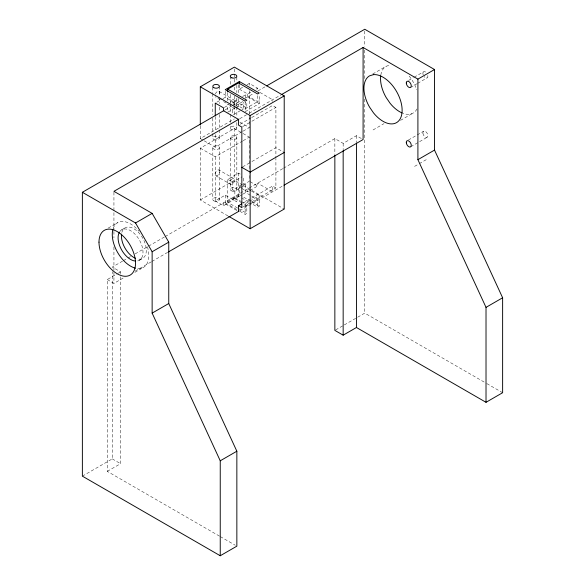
<?xml version="1.0" encoding="UTF-8"?>
<svg xmlns="http://www.w3.org/2000/svg" width="585" height="585" viewBox="0 0 585 585"><rect width="100%" height="100%" fill="white"/><g stroke="black" fill="none" stroke-linecap="round" stroke-linejoin="round"><path stroke-width="0.44" stroke-dasharray="2.92 2.19" d="M219.477 536.123L107.289 471.356L107.289 279.55L117.453 273.685M82.375 476.153L112.276 458.889L112.276 271.652M107.289 471.356L120.576 463.686L120.583 274.621M120.583 273.707L120.583 271.879L112.276 267.089L122.536 261.159M216.794 102.207L222.161 99.114M222.929 98.668L225.225 97.337L236.852 104.05M239.36 84.92L239.36 89.183L243.192 86.968M247.024 84.759L249.32 83.428L257.627 88.225L257.627 90.382M234.863 106.953L234.863 100.986L238.724 98.755M242.578 96.525L245.671 94.741L257.627 101.651L257.627 94.829M224.333 107.443L228.932 104.788M231.996 103.018L233.532 102.134L233.532 104.291M239.36 89.183L247.66 93.98L251.499 91.765M256.098 89.11L257.627 88.225M225.101 109.878L231.996 105.9M232.662 105.512L241.364 100.488M245.32 98.207L254.022 93.183M257.97 90.902L265.093 86.792M235.792 105.629L243.506 101.168M234.665 108.196L227.719 112.203L227.719 104.24M235.441 107.75L238.526 105.965L243.506 108.839L243.506 102.024M236.406 107.764L245.671 102.419M233.473 114.638L241.195 110.177M241.963 109.731L243.506 108.839M245.159 108.847L259.287 100.693M245.159 111.728L259.287 103.567L259.287 94.726M200.311 125.855L200.311 138.579L234.373 118.909M239.704 118.711L248.406 113.687M249.195 113.234L280.837 94.967M240.062 124.254L250.899 118.002M251.674 117.556L272.581 105.483L275.901 107.406L275.901 157.526M227.996 215.938L200.311 199.953L200.311 148.166L234.373 128.503L242.241 133.044M242.614 126.623L251.126 121.702M251.901 121.256L275.901 107.406M204.245 140.846L215.258 147.208L242.358 131.566M243.133 131.12L249.32 127.545L249.32 115.837M200.311 148.166L215.258 156.802L242.358 141.153M243.133 140.707L249.32 137.131L249.32 169.548M372.682 74.039L386.129 66.273L390.085 65.052M108.247 228.062L117.629 222.651M121.738 229.766L125.058 227.85M242.614 166.9L251.126 161.987M251.901 161.54L275.901 147.683L284.208 152.48M237.649 208.084L227.719 202.352L227.719 179.339L238.526 173.094L242.088 175.149M200.311 199.953L234.373 180.29L242.285 184.853M408.593 80.43L413.339 77.688M414.129 77.235L423.62 71.75A3.525 2.033 60 0 1 426.633 73.03M227.719 179.339L232.698 182.213L241.963 176.867M232.698 182.213L232.698 189.884L241.963 184.538M410.538 87.443L416.864 83.794M417.653 83.333L427.145 77.856M215.258 156.802L215.258 200.911L225.225 195.163L236.852 201.876L236.852 198.995M225.225 195.163L225.225 202.834L239.36 194.673L239.36 187.003L249.32 181.248L249.32 173.145M232.698 189.884L234.863 191.134L240.267 188.012M241.035 187.566L245.671 184.889L245.671 192.567L250.899 195.587M123.325 260.705L127.274 258.424M128.064 257.97L130.426 256.603M135.164 253.868L147.793 246.577M148.583 246.124L164.37 237.013M165.16 236.552L282.76 168.655M283.549 168.202L334.854 138.579L343.161 143.376L356.448 135.698L363.095 139.537M227.719 202.352L238.526 196.114L240.815 197.438M234.863 191.134L234.863 198.805L241.81 194.79M242.578 194.344L245.671 192.567M215.258 200.911L223.565 205.708L233.532 199.953L233.532 197.079L240.632 201.174M241.62 188.311L247.66 191.8L249.195 190.915M249.963 190.469L257.627 186.045L257.627 183.163L272.581 191.8L272.581 186.045L275.901 187.96L275.901 158.425M139.354 260.288L142.674 258.365M118.236 273.232L120.583 271.879M243.163 203.024L250.899 198.556M251.674 198.11L272.581 186.045M241.386 201.613L245.159 203.792L249.086 201.525M249.868 201.072L259.287 195.631L259.287 206.183L257.627 207.141L249.985 202.732M373.062 129.95L384.009 123.632M242.614 207.178L251.126 202.264M251.901 201.818L275.901 187.96M245.159 206.666L249.137 204.37M249.912 203.924L259.287 198.512M107.289 279.55L113.936 283.389L125.007 276.998M135.289 271.06L151.113 261.926M151.903 261.466L167.72 252.332M239.704 210.775L283.206 185.664M134.864 272.369L143.464 267.404M400.491 120.371L413.149 113.066M239.791 211.243L245.159 214.337L246.819 213.379L246.819 205.708L243.082 203.551M408.388 140.042L423.416 131.362M410.743 146.747L427.357 137.161M414.589 166.389L418.494 164.136M419.277 163.683L427.876 158.718M335.644 329.925L343.512 325.384M344.302 324.931L356.887 317.662M357.676 317.209L364.755 313.121L486.084 383.168M259.989 92.459L272.581 99.728L272.581 101.373M259.287 103.567L247.66 96.854L247.66 93.98M215.331 94.039A3.291 1.901 -60 0 1 218.987 91.37L233.934 100.006A3.291 1.901 -60 0 1 233.452 104.503M234.863 100.986L246.819 107.889L246.819 101.922M220.421 99.794L215.697 97.066A3.291 1.901 -60 0 1 215.331 96.722M223.565 101.607L230.651 105.702M234.863 108.656L232.698 107.406L232.698 114.229M239.879 122.09L249.32 127.545M243.031 133.497L249.32 137.131M200.311 138.579L203.456 140.393M250.08 181.686L257.627 186.045M245.671 184.889L243.506 183.646L243.506 175.975M218.987 170.008A3.291 1.901 -60 0 1 217.942 175.105A3.291 1.901 -60 0 1 215.097 173.46A3.291 1.901 -60 0 1 218.987 170.008L233.934 178.644A3.291 1.901 -60 0 1 232.896 183.734A3.291 1.901 -60 0 1 230.044 182.096A3.291 1.901 -60 0 1 233.934 178.644M243.075 185.313L250.987 189.876M251.777 190.337L284.208 209.057M250.76 190.71L247.66 188.918L247.66 191.8M251.535 191.156L259.287 195.631M239.36 187.003L240.866 187.873M251.645 196.019L257.627 199.47L257.627 207.141M215.697 175.705L230.651 184.341M239.36 194.673L250.855 201.313M251.623 201.759L259.287 206.183M241.583 197.876L249.225 202.286M234.863 198.805L242.336 203.119M238.417 208.531L246.819 213.379M225.225 202.834L239.024 210.797M236.94 210.556L223.565 202.834L223.565 205.708M486.866 383.621L502.625 392.718M112.276 458.889L120.576 463.686M220.267 536.584L235.272 545.249M364.755 31.063L364.755 46.478M364.755 50.105L364.755 79.129M364.755 99.084L364.755 313.121M356.448 135.698L356.448 142.096M343.161 143.376L343.161 149.767M334.854 138.579L334.854 154.104M249.32 83.428L249.32 85.227M249.32 90.631L249.32 114.938M245.671 94.741L245.671 98.156M245.159 102.031L245.159 111.004M245.159 203.792L245.159 214.337M238.526 84.715L238.526 94.456M238.526 98.88L238.526 105.965M238.526 173.094L238.526 196.114M236.83 77.147L236.83 81.688M236.83 85.322L236.83 92.591M236.83 98.039L236.83 106.214M236.83 107.128L236.83 117.117M236.83 122.572L236.83 128.02A3.291 1.901 0 0 1 231.901 129.665A3.291 1.901 0 0 1 231.901 126.375A3.291 1.901 0 0 1 236.83 128.02M236.83 137.614A3.291 1.901 0 0 1 231.901 139.259A3.291 1.901 0 0 1 231.901 135.969A3.291 1.901 0 0 1 236.83 137.614L236.83 189.401M234.373 68.942L234.373 82.573M234.373 87.114L234.373 91.655M234.373 96.196L234.373 115.274M234.373 128.503L234.373 180.29M230.256 76.233L230.256 85.322M230.256 94.404L230.256 102.58M230.256 103.494L230.256 113.483M230.256 114.397L230.256 122.572M230.256 126.206L230.256 128.02M230.256 137.614L230.256 189.401M227.719 92.73L227.719 100.693M225.225 91.37L225.225 97.337M219.382 86.309L219.382 96.306M219.382 97.212L219.382 103.574M219.382 107.209L219.382 110.843M219.382 114.477L219.382 129.014M219.382 129.921L219.382 138.097M219.382 147.691A3.291 1.901 0 0 1 214.446 149.336A3.291 1.901 0 0 1 214.446 146.045A3.291 1.901 0 0 1 219.382 147.691L219.382 199.478M215.258 116.598L215.258 131.003M215.258 134.601L215.258 147.208M212.801 87.216L212.801 92.671M212.801 93.578L212.801 114.477M212.801 118.112L212.801 132.649M212.801 133.555L212.801 138.097M212.801 147.691L212.801 199.478M113.936 192.231L113.936 230.519M113.936 231.433L113.936 237.81M113.936 246.928L113.936 271.535M113.936 272.449L113.936 283.389M218.987 91.37A3.291 1.901 -60 0 1 218.505 95.874M230.278 102.668A3.291 1.901 -60 0 1 233.934 100.006M427.796 75.45A3.525 2.033 60 0 1 426.904 77.959A3.525 2.033 60 0 1 424.14 76.576M423.226 74.997A3.525 2.033 60 0 1 423.62 71.75M416.951 108.985A27.012 15.598 60 0 1 402.963 113.307M380.828 74.975A27.012 15.598 60 0 1 386.129 66.273M409.193 76.079A27.012 15.598 60 0 1 416.769 89.797M147.427 246.702A25.842 14.917 60 0 1 135.274 268.135M113.168 228.479A25.842 14.917 60 0 1 139.164 231.397M119.757 231.609A17.616 10.172 60 0 1 139.354 239.945A17.616 10.172 60 0 1 136.773 261.086M121.834 232.435A17.616 10.172 60 0 1 142.674 238.022A17.616 10.172 60 0 1 137.095 258.87M213.766 139.442A3.291 1.901 0 0 0 219.265 138.587A3.291 1.901 0 0 0 215.243 136.261A3.291 1.901 0 0 0 213.766 139.442M213.766 200.816A3.291 1.901 0 0 0 219.265 199.968A3.291 1.901 0 0 0 215.243 197.642A3.291 1.901 0 0 0 213.766 200.816M231.214 190.739A3.291 1.901 0 0 0 236.72 189.891A3.291 1.901 0 0 0 232.691 187.566A3.291 1.901 0 0 0 231.214 190.739M422.911 133.197A3.525 2.033 60 0 0 426.896 137.424A3.525 2.033 60 0 0 426.348 132.166A3.525 2.033 60 0 0 422.911 133.197"/><path stroke-width="0.88" d="M223.96 110.536L82.375 192.282L82.375 476.153L220.245 555.75L236.852 546.163L236.852 451.218L168.751 303.527L168.751 242.153L152.137 213.379L113.936 191.324L238.914 119.172M220.245 555.75L220.245 460.804L152.137 313.121L152.137 251.74L135.53 222.973L82.375 192.282M200.311 124.949L200.311 86.792L234.373 67.121L284.208 95.896L284.208 209.057L250.146 228.728L228.786 216.392M227.719 89.191L238.526 82.946L257.627 93.98L259.287 93.015L239.36 81.512L225.225 89.666L245.159 101.176L246.819 100.218L227.719 89.191L227.719 91.845M266.672 85.878L364.755 29.25L434.523 69.527L434.523 150.089L502.625 297.772L502.625 392.718L486.018 402.312L356.448 327.505L343.161 335.176L334.854 330.386L334.854 155.018M281.626 94.507L363.095 47.473L417.909 79.121L434.523 69.527M200.311 86.792L250.146 115.559L284.208 95.896M135.53 222.973L152.137 213.379M284.208 152.48L250.146 172.144L241.839 167.347M152.137 251.74L168.751 242.153M238.512 211.463L238.512 205.708L241.612 203.924M168.517 251.879L238.914 211.236M283.996 185.204L363.095 139.537L363.095 47.473M152.137 313.121L168.751 303.527M486.018 402.312L486.018 307.366L417.909 159.676L434.523 150.089M220.245 460.804L236.852 451.218M486.018 307.366L502.625 297.772M238.512 205.708L241.839 207.624L241.839 127.069L238.512 125.153L238.512 119.398L223.565 110.762L223.565 107.889L215.258 103.092L215.258 115.698M417.909 79.121L417.909 159.676M356.448 143.011L356.448 327.505M343.161 150.681L343.161 335.176M250.146 115.559L250.146 228.728M239.36 81.512L239.36 84.064M402.129 112.978A27.012 15.598 60 0 1 390.085 103.26L386.129 97.468A27.012 15.598 60 0 1 380.703 75.853M135.274 268.135A25.842 14.917 60 0 1 112.898 229.379M135.31 261.071A17.616 10.172 60 0 1 121.453 249.612A17.616 10.172 60 0 1 119.377 232.208M135.493 258.314A17.616 10.172 60 0 1 121.519 234.102M373.479 74.639L369.523 75.86A27.012 15.598 60 0 0 369.523 107.055L373.479 112.846A27.012 15.598 60 0 0 402.129 110.287A27.012 15.598 60 0 0 373.479 74.639M213.766 87.655A3.291 1.901 0 0 0 219.265 86.799A3.291 1.901 0 0 0 215.243 84.474A3.291 1.901 0 0 0 213.766 87.655M231.901 77.878A3.291 1.901 0 0 0 236.83 76.233A3.291 1.901 0 0 0 231.901 74.587A3.291 1.901 0 0 0 231.901 77.878M406.304 142.791A3.525 2.033 60 0 0 410.282 147.01A3.525 2.033 60 0 0 409.734 141.753A3.525 2.033 60 0 0 406.304 142.791M406.282 82.953A3.525 2.033 60 0 0 410.019 87.604A3.525 2.033 60 0 0 410.019 82.624A3.525 2.033 60 0 0 406.282 82.953M98.989 242.153A25.842 14.917 60 0 0 126.397 276.244A25.842 14.917 60 0 0 126.397 239.704A25.842 14.917 60 0 0 98.989 242.153"/></g></svg>
